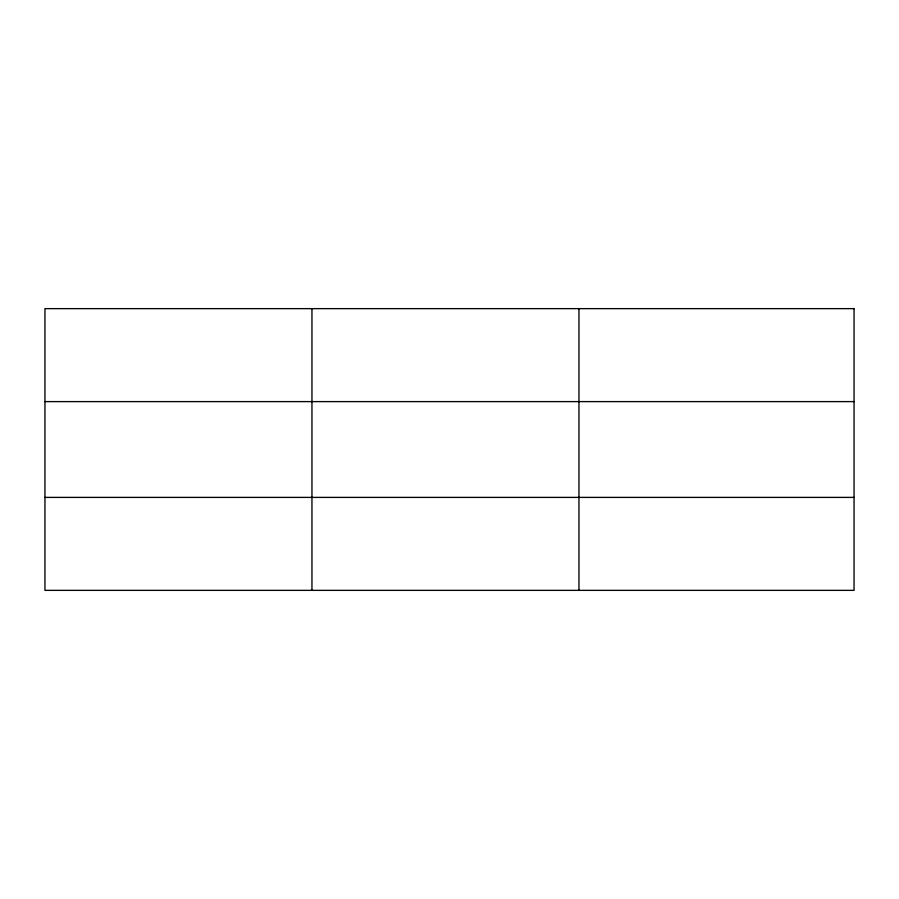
<?xml version="1.0" encoding="UTF-8"?>
<svg xmlns="http://www.w3.org/2000/svg" width="899" height="899" viewBox="0 0 899 899"><rect width="100%" height="100%" fill="white"/><g stroke="black" fill="none" stroke-linecap="round" stroke-linejoin="round"><path stroke-width="1.35" d="M311.953 590.362L311.953 308.638M578.956 590.362L578.956 308.638M44.95 401.606L854.05 401.606M44.95 497.394L854.05 497.394M854.05 308.638L854.05 590.362L44.95 590.362L44.95 308.638L854.05 308.638"/></g></svg>
